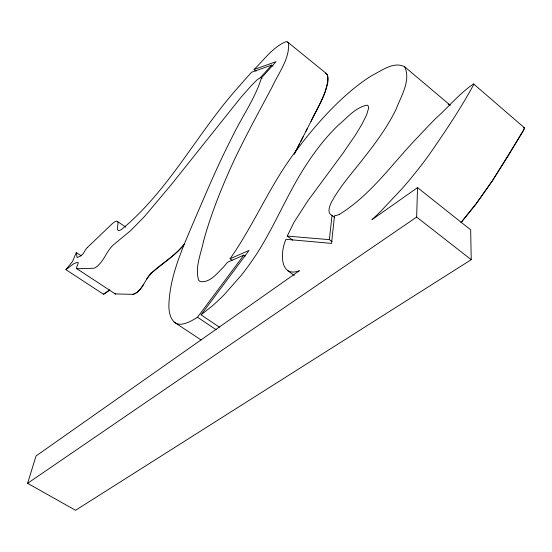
<?xml version="1.0" encoding="UTF-8"?>
<svg xmlns="http://www.w3.org/2000/svg" width="552" height="552" viewBox="0 0 552 552"><rect width="100%" height="100%" fill="white"/><g stroke="black" fill="none" stroke-linecap="round" stroke-linejoin="round"><path stroke-width="0.83" d="M471.222 259.688L416.65 217.081L417.54 187.632L470.67 229.832L471.222 259.688L75.548 510.289L27.6 483.317L36.046 455.959L299.419 270.715C279.464 278.443 280.209 251.27 286.019 239.32L331.531 243.391L334.512 215.715A28.324 12.034 -52.2 0 0 339.528 214.279M332.132 241.686L329.378 239.644L332.035 215.508C326.791 213.32 329.516 206.282 331.262 202.522C340.129 186.045 352.949 172.169 364.258 157.382C376.209 142.25 387.697 126.567 396.129 109.158C400.924 96.352 411.212 80.433 404.63 66.771C393.817 61.113 381.908 70.552 372.393 75.251A117.141 47.934 -51.7 0 0 354.915 87.616C338.935 100.478 324.755 115.423 311.576 131.114A183.326 78.874 -51.9 0 0 296.962 149.626C270.666 183.505 254.644 223.815 230.053 258.784L232.137 260.254M103.603 294.14L109.724 290.028M292.774 240.148L287.233 236.104L293.954 222.366L307.637 201.128L343.027 153.159L355.426 135.061L361.96 124.248L366.556 115.03L368.57 108.358L368.412 106.267L367.37 105.149C355.488 107.116 347.063 118.038 338.107 125.345C326.315 136.792 316.11 149.771 307.126 163.509C289.062 190.681 276.828 221.131 259.84 248.917A101.044 37.17 -54.7 0 1 240.782 275.91L224.685 294.161A107.157 39.247 -54.7 0 1 212.251 305.953L201.059 314.84L219.427 327.177M299.398 144.024L294.244 154.153L303.31 136.385M300.702 141.478L307.202 128.83M305.911 131.335C312.529 117.955 320.167 104.99 325.363 90.949C326.701 85.588 330.496 78.225 326.232 73.43L287.509 41.98L285.832 41.71C272.709 47.251 264.084 59.851 254.051 69.511L256.066 71.098M311.011 121.433C317.448 106.543 329.503 91.556 327.398 74.651L325.418 73.133M76.838 268.7L115.223 293.919L133.025 294.354C142.45 291.304 144.548 279.926 150.917 273.357C162.433 263.987 174.825 255.397 184.506 243.901C174.28 258.336 156.368 264.863 146.563 279.326M143.761 284.135C141.064 288.158 138.055 293.181 133.025 294.354M254.051 69.511L276.041 61.679L261.441 77.956C254.893 99.153 241.321 117.631 231.874 137.662C217.302 166.007 205.096 195.47 192.455 224.698C181.656 250.277 169.864 276.552 168.891 304.732C168.595 312.632 171.161 325.225 181.463 324.21C187.342 323.424 192.579 320.346 197.519 317.248L243.805 255.134L245.212 256.128M201.059 314.84L249.055 250.429L230.053 258.784M109.786 289.952L103.617 294.333L65.895 269.666L73.257 264.077A6.203 1.759 -56.1 0 1 74.147 263.518L77.121 262.448A7.238 2.07 -56 0 1 78.253 262.904L77.494 265.298A4.871 1.401 -56 0 0 77.087 268.748L93.557 268.251A12.565 3.747 -55.8 0 0 104.218 257.701L107.116 252.844A12.779 3.885 -55.7 0 1 115.071 243.473L130.603 230.681L144.755 216.232L171.079 184.892L240.872 97.428L251.615 85.305L257.191 79.778L260.647 77.411L271.674 65.115L273.019 66.185M87.485 247.393L111.987 223.988A12.323 3.622 -55.4 0 1 117.969 223.567L117.493 228.052A12.489 3.726 -55.1 0 0 122.289 228.859C170.099 189.067 198.133 131.528 239.547 85.829A281.272 107.571 -53 0 1 248.49 75.645L251.588 72.209L271.674 65.115M417.54 187.632L371.944 219.703A160.232 64.432 -51.3 0 0 381.025 211.009L402.215 188.48A181.608 71.864 -51.2 0 0 429.566 154.153C445.202 131.528 460.83 108.413 473.851 84.318L473.609 83.952C459.954 92.957 448.652 106.915 436.273 117.935A329.992 185.534 -49.3 0 0 419.023 135.895C393.134 162.433 371.475 194.552 339.528 214.286M27.6 483.317L416.65 217.081M243.805 255.134L227.403 262.297A44.712 16.539 -54.9 0 1 223.56 267.009C217.253 273.123 210.091 282.983 200.252 281.617L198.644 280.209C194.697 267.32 201.011 253.789 203.557 241.12C207.593 226.299 212.603 211.754 218.212 197.457A551.413 251.146 -45.8 0 1 224.56 181.843L229.032 171.513A396.881 169.954 -48.4 0 1 235.883 156.63C247.172 133.135 259.737 110.29 271.977 87.292C278.298 73.209 289.738 59.181 288.558 43.104L287.509 41.98M287.233 236.104L329.378 239.644M524.103 127.519L523.572 127.45L524.4 128.209L523.337 130.865L492.205 181.028L476.176 203.75L461.079 222.518L476.176 203.75L492.205 181.028L507.902 156.361L524.352 128.595L524.103 127.519L473.609 83.952M65.916 269.68L72.616 261.358L76.217 252.581L81.323 255.79M115.223 293.919L114.906 293.409L115.492 293.981M448.141 104.155L449.687 104.887M174.128 322.126L201.121 339.977M197.519 317.248L216.129 329.716M117.259 221.29L125.759 227.127M287.937 270.908L294.237 275.413M332.035 215.508L334.76 217.557M260.647 77.411L261.993 78.467M404.63 66.771L450.342 105.349M76.383 252.512L77.032 257.411A3.057 0.869 -55.8 0 0 77.521 257.418L80.454 256.073A6.093 1.732 -55.8 0 0 81.448 255.397L82.814 254.037A3.388 0.966 -55.8 0 0 83.635 253.002L84.566 251.429A4.809 1.38 -55.7 0 1 87.471 247.413"/></g></svg>
